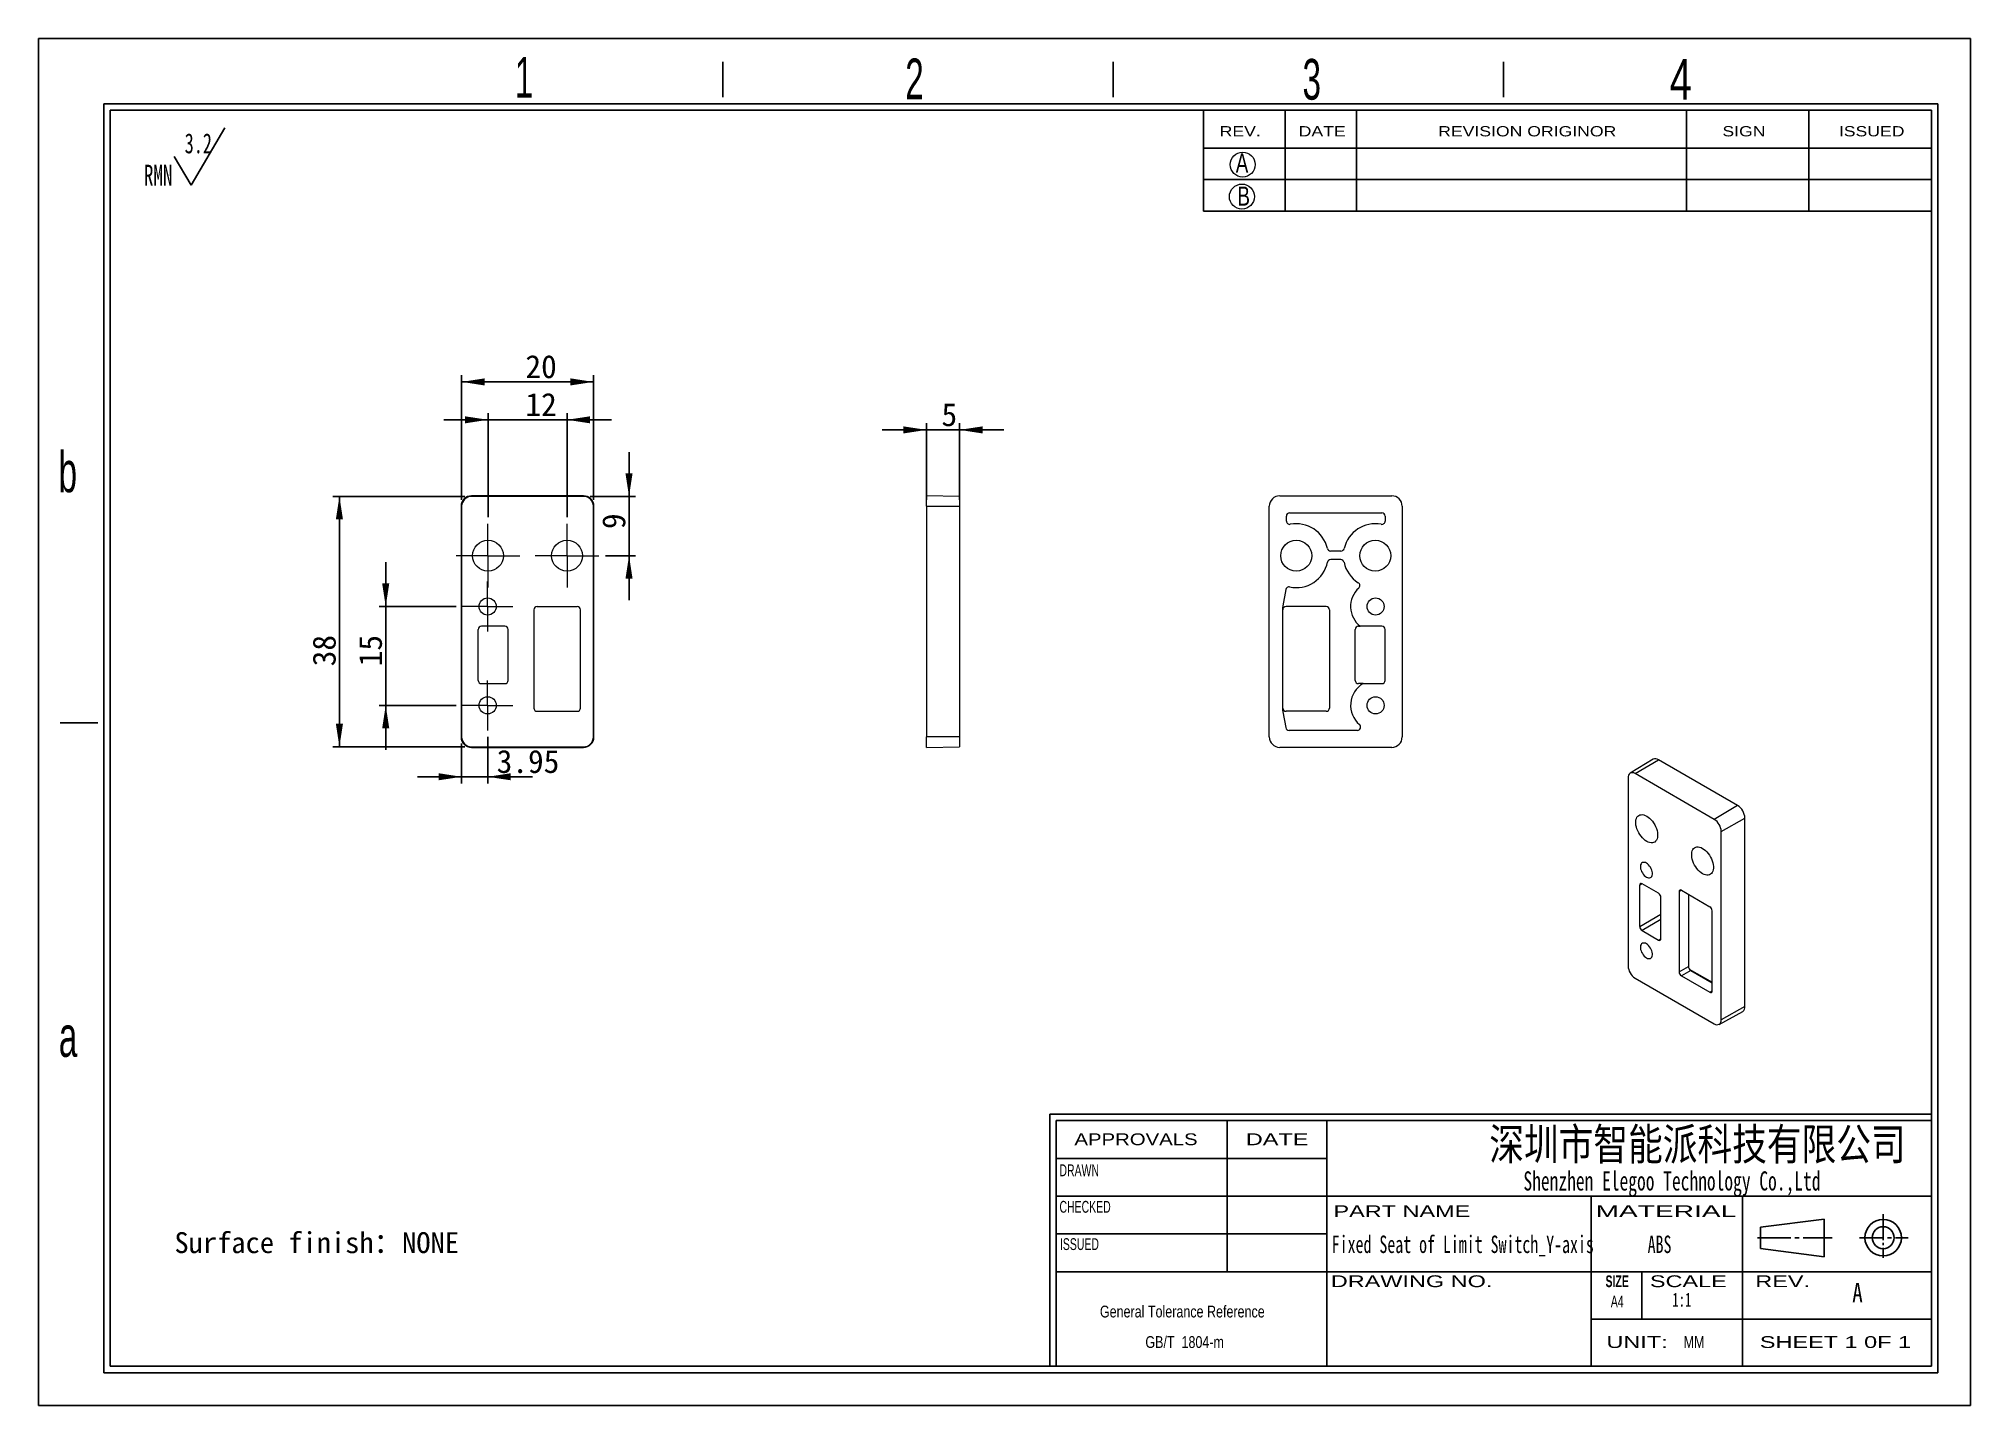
# Model space of a CAD drawing. Header units: millimetres. Extents: x 2 to 295, y 1 to 209.
import ezdxf

# ---------------------------------------------------------------- set-up
doc = ezdxf.new("R2010")
doc.units = ezdxf.units.MM
doc.linetypes.add('CENTER', pattern=[10.16, 6.35, -1.27, 1.27, -1.27])
doc.layers.add('DIM', color=5, linetype='Continuous')
doc.layers.add('SLD-0', color=179, linetype='Continuous')
doc.layers.add('中心线', color=1, linetype='CENTER', lineweight=15)
doc.styles.add('SLDTEXTSTYLE0', font='SIMSUN.TTC', dxfattribs={"width": 0.67})
doc.styles.add('SLDTEXTSTYLE1', font='SIMSUN.TTC', dxfattribs={"width": 0.67})
doc.styles.add('SLDTEXTSTYLE10', font='ARIAL.TTF', dxfattribs={"width": 1.7064})
doc.styles.add('SLDTEXTSTYLE11', font='SIMSUN.TTC', dxfattribs={"width": 0.8, "bigfont": 'bigfont'})
doc.styles.add('SLDTEXTSTYLE12', font='SIMSUN.TTC', dxfattribs={"width": 0.8})
doc.styles.add('SLDTEXTSTYLE13', font='SIMKAI.TTF', dxfattribs={"width": 0.67})
doc.styles.add('SLDTEXTSTYLE14', font='SIMSUN.TTC')
doc.styles.add('SLDTEXTSTYLE2', font='SIMSUN.TTC', dxfattribs={"bigfont": 'bigfont'})
doc.styles.add('SLDTEXTSTYLE3', font='ARIAL.TTF', dxfattribs={"width": 0.63516})
doc.styles.add('SLDTEXTSTYLE4', font='GOTHIC.TTF', dxfattribs={"width": 0.7304})
doc.styles.add('SLDTEXTSTYLE5', font='GOTHIC.TTF', dxfattribs={"width": 0.61171})
doc.styles.add('SLDTEXTSTYLE6', font='ARIALBD.TTF', dxfattribs={"width": 0.63516})
doc.styles.add('SLDTEXTSTYLE7', font='ARIAL.TTF', dxfattribs={"width": 1.422})
doc.styles.add('SLDTEXTSTYLE8', font='ARIAL.TTF', dxfattribs={"width": 0.7584})
doc.styles.add('SLDTEXTSTYLE9', font='ARIAL.TTF', dxfattribs={"width": 1.2324})
doc.dimstyles.new('SLDDIMSTYLE0', dxfattribs={"dimtxt": 3.5, "dimasz": 3.5, "dimexe": 0, "dimexo": 0.0625, "dimgap": 0.875, "dimtad": 2, "dimrnd": 1e-09, "dimzin": 12, "dimdsep": 46, "dimtxsty": 'SLDTEXTSTYLE0', "dimsah": 1, "dimcen": 0.09, "dimadec": 0, "dimazin": 3, "dimtfac": 1, "dimtmove": 0, "dimatfit": 0, "dimfxl": 0, "dimfrac": 2, "dimtolj": 1, "dimtzin": 12, "dimarcsym": 0})
doc.dimstyles.new('SLDDIMSTYLE1', dxfattribs={"dimtxt": 3.5, "dimasz": 3.5, "dimexe": 0, "dimexo": 0.0625, "dimgap": 0.875, "dimtad": 2, "dimrnd": 1e-09, "dimzin": 12, "dimdsep": 46, "dimtxsty": 'SLDTEXTSTYLE0', "dimsah": 1, "dimcen": 0.09, "dimadec": 0, "dimazin": 3, "dimtfac": 1, "dimtofl": 0, "dimtmove": 0, "dimatfit": 3, "dimfxl": 0, "dimfrac": 2, "dimtolj": 1, "dimtzin": 12, "dimarcsym": 0})

# ---------------------------------------------------------------- blocks, each defined once
blk = doc.blocks.new('SW_NOTE_0')
at = {"layer": 'SLD-0', "color": 0}
for q in [(12.27, 9.26), (4.6, 4.92)]:
    blk.add_line((7.16, 0.59), q, dxfattribs=at)
at = {"layer": 'SLD-0', "color": 0, "attachment_point": 1, "style": 'SLDTEXTSTYLE0'}
for s, insert, char_height in [('3.2', (6.19, 8.45), 3.032), ('RMN', (0, 3.69), 3.175)]:
    blk.add_mtext(s, dxfattribs=dict(at, insert=insert, char_height=char_height))
blk = doc.blocks.new('SW_NOTE_1')
at = {"layer": 'SLD-0', "color": 0, "char_height": 1.7927, "attachment_point": 2, "style": 'SLDTEXTSTYLE8'}
for s, insert in [('General Tolerance Reference ', (13.02, 2.31)), (' GB/T  1804-m', (13.11, -2.32))]:
    blk.add_mtext(s, dxfattribs=dict(at, insert=insert))
blk = doc.blocks.new('_D')
at = {"layer": 'DIM'}
for p, q in [((70.04, 150.84), (63.31, 150.84)), ((70.04, 136.07), (70.04, 151.84)), ((70.04, 150.84), (82.04, 150.84)), ((82.04, 136.07), (82.04, 151.84)), ((82.04, 150.84), (88.77, 150.84))]:
    blk.add_line(p, q, dxfattribs=at)
for points in [[(70.04, 150.84), (66.54, 151.37), (66.54, 150.3)], [(82.04, 150.84), (85.54, 150.3), (85.54, 151.37)]]:
    blk.add_solid(points, dxfattribs=at)
at = {"layer": 'DIM', "insert": (75.72, 154.91), "char_height": 3.5, "attachment_point": 1, "style": 'SLDTEXTSTYLE14'}
blk.add_mtext('12', dxfattribs=at)
blk = doc.blocks.new('_D_1')
at = {"layer": 'DIM'}
for p, q in [((54.51, 122.51), (54.51, 129.24)), ((65.19, 122.51), (53.51, 122.51)), ((54.51, 122.51), (54.51, 107.51)), ((65.19, 107.51), (53.51, 107.51)), ((54.51, 107.51), (54.51, 100.77))]:
    blk.add_line(p, q, dxfattribs=at)
for points in [[(54.51, 122.51), (55.05, 126.01), (53.97, 126.01)], [(54.51, 107.51), (53.97, 104.01), (55.05, 104.01)]]:
    blk.add_solid(points, dxfattribs=at)
at = {"layer": 'DIM', "insert": (50.43, 113.43), "char_height": 3.5, "attachment_point": 1, "rotation": 90, "style": 'SLDTEXTSTYLE14'}
blk.add_mtext('15', dxfattribs=at)
blk = doc.blocks.new('_D_2')
at = {"layer": 'DIM'}
for p, q in [((66.54, 139.22), (46.48, 139.22)), ((47.48, 139.22), (47.48, 101.22)), ((66.54, 101.22), (46.48, 101.22))]:
    blk.add_line(p, q, dxfattribs=at)
for points in [[(47.48, 139.22), (46.94, 135.72), (48.02, 135.72)], [(47.48, 101.22), (48.02, 104.72), (46.94, 104.72)]]:
    blk.add_solid(points, dxfattribs=at)
at = {"layer": 'DIM', "insert": (43.41, 113.43), "char_height": 3.5, "attachment_point": 1, "rotation": 90, "style": 'SLDTEXTSTYLE14'}
blk.add_mtext('38', dxfattribs=at)
blk = doc.blocks.new('_D_3')
at = {"layer": 'DIM'}
for p, q in [((66.04, 138.72), (66.04, 157.59)), ((66.04, 156.59), (86.04, 156.59)), ((86.04, 138.72), (86.04, 157.59))]:
    blk.add_line(p, q, dxfattribs=at)
for points in [[(66.04, 156.59), (69.54, 156.05), (69.54, 157.13)], [(86.04, 156.59), (82.54, 157.13), (82.54, 156.05)]]:
    blk.add_solid(points, dxfattribs=at)
at = {"layer": 'DIM', "insert": (75.72, 160.66), "char_height": 3.5, "attachment_point": 1, "style": 'SLDTEXTSTYLE14'}
blk.add_mtext('20', dxfattribs=at)
blk = doc.blocks.new('_D_4')
at = {"layer": 'DIM'}
for p, q in [((69.99, 102.71), (69.99, 95.67)), ((66.04, 101.72), (66.04, 95.67)), ((66.04, 96.67), (59.31, 96.67)), ((69.99, 96.67), (66.04, 96.67)), ((69.99, 96.67), (76.79, 96.67))]:
    blk.add_line(p, q, dxfattribs=at)
for points in [[(66.04, 96.67), (62.54, 97.21), (62.54, 96.14)], [(69.99, 96.67), (73.49, 96.14), (73.49, 97.21)]]:
    blk.add_solid(points, dxfattribs=at)
at = {"layer": 'DIM', "insert": (71.35, 100.75), "char_height": 3.5, "attachment_point": 1, "style": 'SLDTEXTSTYLE14'}
blk.add_mtext('3.95', dxfattribs=at)
blk = doc.blocks.new('_D_5')
at = {"layer": 'DIM'}
for p, q in [((91.45, 139.22), (91.45, 145.95)), ((85.54, 139.22), (92.45, 139.22)), ((91.45, 139.22), (91.45, 130.22)), ((87.89, 130.22), (92.45, 130.22)), ((91.45, 130.22), (91.45, 123.49))]:
    blk.add_line(p, q, dxfattribs=at)
for points in [[(91.45, 139.22), (91.99, 142.72), (90.91, 142.72)], [(91.45, 130.22), (90.91, 126.72), (91.99, 126.72)]]:
    blk.add_solid(points, dxfattribs=at)
at = {"layer": 'DIM', "insert": (87.38, 134.26), "char_height": 3.5, "attachment_point": 1, "rotation": 90, "style": 'SLDTEXTSTYLE14'}
blk.add_mtext('9', dxfattribs=at)
blk = doc.blocks.new('SW_CENTERMARKSYMBOL_0')
at = {"layer": '中心线', "color": 0}
for p, q in [((0, 2.5), (0, 4.85)), ((-2.5, 0), (-4.85, 0)), ((0, 0), (-2.5, 0)), ((0, 0), (0, 2.5)), ((0, 0), (0, -2.5)), ((0, 0), (2.5, 0)), ((2.5, 0), (4.85, 0)), ((0, -2.5), (0, -4.85))]:
    blk.add_line(p, q, dxfattribs=at)
blk = doc.blocks.new('SW_CENTERMARKSYMBOL_1')
at = {"layer": '中心线', "color": 0}
for p, q in [((0, 2.5), (0, 4.85)), ((-2.5, 0), (-4.85, 0)), ((0, 0), (-2.5, 0)), ((0, 0), (0, 2.5)), ((0, 0), (0, -2.5)), ((0, 0), (2.5, 0)), ((2.5, 0), (4.85, 0)), ((0, -2.5), (0, -4.85))]:
    blk.add_line(p, q, dxfattribs=at)
blk = doc.blocks.new('SW_CENTERMARKSYMBOL_2')
at = {"layer": '中心线', "color": 0}
for p, q in [((0, 2.5), (0, 3.8)), ((-2.5, 0), (-3.8, 0)), ((0, 0), (-2.5, 0)), ((0, 0), (0, 2.5)), ((0, 0), (0, -2.5)), ((0, 0), (2.5, 0)), ((2.5, 0), (3.8, 0)), ((0, -2.5), (0, -3.8))]:
    blk.add_line(p, q, dxfattribs=at)
blk = doc.blocks.new('SW_CENTERMARKSYMBOL_3')
at = {"layer": '中心线', "color": 0}
for p, q in [((0, 2.5), (0, 3.8)), ((-2.5, 0), (-3.8, 0)), ((0, 0), (-2.5, 0)), ((0, 0), (0, 2.5)), ((0, 0), (0, -2.5)), ((0, 0), (2.5, 0)), ((2.5, 0), (3.8, 0)), ((0, -2.5), (0, -3.8))]:
    blk.add_line(p, q, dxfattribs=at)
blk = doc.blocks.new('SW_CENTERMARKSYMBOL_4')
at = {"layer": '中心线', "color": 0}
for p, q in [((0, 2.5), (0, 4.85)), ((-2.5, 0), (-4.85, 0)), ((0, 0), (-2.5, 0)), ((0, 0), (0, 2.5)), ((0, 0), (0, -2.5)), ((0, 0), (2.5, 0)), ((2.5, 0), (4.85, 0)), ((0, -2.5), (0, -4.85))]:
    blk.add_line(p, q, dxfattribs=at)
blk = doc.blocks.new('SW_CENTERMARKSYMBOL_5')
at = {"layer": '中心线', "color": 0}
for p, q in [((0, 2.5), (0, 4.85)), ((-2.5, 0), (-4.85, 0)), ((0, 0), (-2.5, 0)), ((0, 0), (0, 2.5)), ((0, 0), (0, -2.5)), ((0, 0), (2.5, 0)), ((2.5, 0), (4.85, 0)), ((0, -2.5), (0, -4.85))]:
    blk.add_line(p, q, dxfattribs=at)
blk = doc.blocks.new('SW_CENTERMARKSYMBOL_6')
at = {"layer": '中心线', "color": 0}
for p, q in [((0, 2.5), (0, 3.8)), ((-2.5, 0), (-3.8, 0)), ((0, 0), (-2.5, 0)), ((0, 0), (0, 2.5)), ((0, 0), (0, -2.5)), ((0, 0), (2.5, 0)), ((2.5, 0), (3.8, 0)), ((0, -2.5), (0, -3.8))]:
    blk.add_line(p, q, dxfattribs=at)
blk = doc.blocks.new('SW_CENTERMARKSYMBOL_7')
at = {"layer": '中心线', "color": 0}
for p, q in [((0, 2.5), (0, 3.8)), ((-2.5, 0), (-3.8, 0)), ((0, 0), (-2.5, 0)), ((0, 0), (0, 2.5)), ((0, 0), (0, -2.5)), ((0, 0), (2.5, 0)), ((2.5, 0), (3.8, 0)), ((0, -2.5), (0, -3.8))]:
    blk.add_line(p, q, dxfattribs=at)
blk = doc.blocks.new('_D_6')
at = {"layer": 'DIM'}
for p, q in [((136.62, 138.72), (136.62, 150.31)), ((141.62, 138.72), (141.62, 150.31)), ((136.62, 149.31), (129.89, 149.31)), ((136.62, 149.31), (141.62, 149.31)), ((141.62, 149.31), (148.35, 149.31))]:
    blk.add_line(p, q, dxfattribs=at)
for points in [[(136.62, 149.31), (133.12, 149.84), (133.12, 148.77)], [(141.62, 149.31), (145.12, 148.77), (145.12, 149.84)]]:
    blk.add_solid(points, dxfattribs=at)
at = {"layer": 'DIM', "insert": (138.89, 153.38), "char_height": 3.5, "attachment_point": 1, "style": 'SLDTEXTSTYLE14'}
blk.add_mtext('5', dxfattribs=at)

msp = doc.modelspace()

# ---------------------------------------------------------------- linework, layer by layer
at = {"color": 7, "linetype": 'Continuous', "lineweight": 15}
for p, q in [((67.538, 139.218), (67.538, 139.306)), ((84.538, 139.306), (67.538, 139.306)), ((84.538, 139.218), (67.538, 139.218)), ((84.538, 139.306), (84.538, 139.218)), ((141.619, 139.218), (136.619, 139.306)), ((136.619, 137.718), (136.619, 139.306)), ((141.619, 139.218), (141.619, 137.718)), ((190.254, 139.306), (207.254, 139.306)), ((65.951, 137.718), (66.038, 137.718)), ((65.951, 137.718), (65.951, 102.718)), ((66.038, 137.718), (66.038, 102.718)), ((86.038, 102.718), (86.038, 137.718)), ((86.038, 137.718), (86.125, 137.718)), ((86.125, 102.718), (86.125, 137.718)), ((136.619, 137.718), (141.619, 137.718)), ((136.619, 137.718), (136.619, 102.718)), ((141.619, 137.718), (141.619, 102.718)), ((188.666, 102.718), (188.666, 137.718)), ((191.254, 135.474), (191.254, 136.218)), ((191.754, 136.718), (205.754, 136.718)), ((206.254, 136.218), (206.254, 135.474)), ((208.841, 137.718), (208.841, 102.718)), ((199.542, 130.927), (197.965, 130.927)), ((199.516, 129.627), (197.991, 129.627)), ((191.159, 125.071), (190.719, 122.592)), ((76.988, 122.005), (76.988, 107.105)), ((77.488, 122.505), (83.588, 122.505)), ((84.088, 107.105), (84.088, 122.005)), ((190.704, 106.7), (190.704, 122.417)), ((197.304, 122.505), (191.204, 122.505)), ((197.804, 122.005), (197.804, 107.105)), ((68.538, 111.305), (68.538, 119.005)), ((72.588, 119.505), (69.038, 119.505)), ((73.088, 111.305), (73.088, 119.005)), ((201.704, 111.305), (201.704, 119.005)), ((202.204, 119.505), (202.471, 119.505)), ((205.754, 119.505), (202.471, 119.505)), ((206.254, 111.305), (206.254, 119.005)), ((69.038, 110.805), (72.588, 110.805)), ((202.92, 110.805), (202.204, 110.805)), ((202.92, 110.805), (205.754, 110.805)), ((77.488, 106.605), (83.588, 106.605)), ((190.721, 106.513), (191.176, 104.125)), ((197.304, 106.605), (191.204, 106.605)), ((66.038, 102.718), (65.951, 102.718)), ((86.125, 102.718), (86.038, 102.718)), ((141.619, 102.718), (136.619, 102.718)), ((136.619, 101.131), (136.619, 102.718)), ((141.619, 102.718), (141.619, 101.218)), ((202.032, 103.718), (191.668, 103.718)), ((67.538, 101.131), (67.538, 101.218)), ((67.538, 101.218), (84.538, 101.218)), ((67.538, 101.131), (84.538, 101.131)), ((84.538, 101.218), (84.538, 101.131)), ((136.619, 101.131), (141.619, 101.218)), ((207.254, 101.131), (190.254, 101.131)), ((246.93, 99.338), (243.438, 97.222)), ((244.197, 97.153), (247.733, 99.266)), ((256.218, 90.214), (244.197, 97.153)), ((259.754, 92.326), (247.733, 99.266)), ((243.137, 96.541), (243.137, 67.962)), ((259.754, 92.326), (256.218, 90.214)), ((257.279, 88.377), (260.876, 90.382)), ((257.279, 59.798), (257.279, 88.377)), ((260.876, 61.803), (260.876, 90.382)), ((244.904, 73.953), (244.904, 80.24)), ((247.768, 78.995), (245.258, 80.445)), ((250.879, 79.241), (250.879, 67.074)), ((251.233, 79.445), (255.546, 76.955)), ((248.122, 72.096), (248.122, 78.383)), ((252.294, 78.833), (252.294, 67.891)), ((255.9, 64.176), (255.9, 76.342)), ((245.258, 73.341), (247.768, 71.892)), ((250.879, 67.074), (252.294, 67.891)), ((252.424, 67.499), (255.9, 65.492)), ((244.197, 66.125), (256.218, 59.185)), ((252.647, 67.278), (251.233, 66.462)), ((251.233, 66.462), (255.546, 63.972)), ((252.647, 67.278), (255.9, 65.401)), ((260.876, 61.803), (257.279, 59.798)), ((256.959, 59.106), (260.537, 61.071))]:
    msp.add_line(p, q, dxfattribs=at)
at = {"color": 8, "linetype": 'Continuous', "lineweight": 15}
for p, q in [((245.258, 80.445), (244.904, 80.24)), ((250.879, 79.241), (251.233, 79.445)), ((244.904, 73.953), (248.122, 75.81)), ((248.122, 74.994), (245.258, 73.341)), ((247.768, 71.892), (248.122, 72.096)), ((255.546, 63.972), (255.9, 64.176))]:
    msp.add_line(p, q, dxfattribs=at)
at = {"color": 7, "linetype": 'Continuous', "lineweight": 15, "flags": 128}
for points in [[(245.965, 86.865), (245.739, 87.014), (245.517, 87.195), (245.303, 87.406), (245.102, 87.643), (244.916, 87.901), (244.751, 88.175), (244.608, 88.461), (244.49, 88.753), (244.399, 89.045), (244.338, 89.333), (244.307, 89.61), (244.307, 89.872), (244.338, 90.114), (244.399, 90.33), (244.49, 90.518), (244.608, 90.674), (244.751, 90.795), (244.916, 90.878), (245.102, 90.922), (245.303, 90.926), (245.517, 90.89), (245.739, 90.816), (245.965, 90.703), (246.191, 90.554), (246.413, 90.373), (246.627, 90.162), (246.828, 89.925), (247.014, 89.667), (247.18, 89.393), (247.323, 89.107), (247.441, 88.815), (247.531, 88.523), (247.592, 88.235), (247.623, 87.958), (247.623, 87.696), (247.592, 87.454), (247.531, 87.237), (247.441, 87.049), (247.323, 86.894), (247.18, 86.773), (247.014, 86.69), (246.828, 86.646), (246.627, 86.642), (246.413, 86.677), (246.191, 86.752), (245.965, 86.865)], [(254.45, 81.967), (254.224, 82.115), (254.002, 82.297), (253.788, 82.508), (253.587, 82.744), (253.402, 83.002), (253.236, 83.277), (253.093, 83.563), (252.975, 83.854), (252.885, 84.147), (252.823, 84.434), (252.793, 84.712), (252.793, 84.973), (252.823, 85.215), (252.885, 85.432), (252.975, 85.62), (253.093, 85.776), (253.236, 85.896), (253.402, 85.979), (253.587, 86.023), (253.788, 86.028), (254.002, 85.992), (254.224, 85.917), (254.45, 85.804), (254.677, 85.656), (254.899, 85.474), (255.112, 85.263), (255.314, 85.027), (255.499, 84.769), (255.665, 84.494), (255.808, 84.208), (255.926, 83.917), (256.016, 83.624), (256.077, 83.337), (256.108, 83.059), (256.108, 82.797), (256.077, 82.556), (256.016, 82.339), (255.926, 82.151), (255.808, 81.995), (255.665, 81.875), (255.499, 81.792), (255.314, 81.748), (255.112, 81.743), (254.899, 81.779), (254.677, 81.854), (254.45, 81.967)], [(245.93, 81.445), (246.099, 81.365), (246.262, 81.325), (246.414, 81.325), (246.549, 81.364), (246.663, 81.443), (246.753, 81.558), (246.814, 81.705), (246.845, 81.88), (246.845, 82.076), (246.814, 82.286), (246.753, 82.505), (246.663, 82.723), (246.549, 82.933), (246.414, 83.13), (246.262, 83.305), (246.099, 83.452), (245.93, 83.568), (245.761, 83.647), (245.598, 83.688), (245.446, 83.688), (245.31, 83.648), (245.196, 83.57), (245.107, 83.455), (245.046, 83.307), (245.014, 83.133), (245.014, 82.937), (245.046, 82.726), (245.107, 82.508), (245.196, 82.29), (245.31, 82.079), (245.446, 81.883), (245.598, 81.708), (245.761, 81.56), (245.93, 81.445)], [(245.93, 69.197), (246.099, 69.117), (246.262, 69.077), (246.414, 69.076), (246.549, 69.116), (246.663, 69.195), (246.753, 69.31), (246.814, 69.457), (246.845, 69.632), (246.845, 69.828), (246.814, 70.038), (246.753, 70.256), (246.663, 70.475), (246.549, 70.685), (246.414, 70.881), (246.262, 71.056), (246.099, 71.204), (245.93, 71.32), (245.761, 71.399), (245.598, 71.44), (245.446, 71.44), (245.31, 71.4), (245.196, 71.321), (245.107, 71.206), (245.046, 71.059), (245.014, 70.885), (245.014, 70.689), (245.046, 70.478), (245.107, 70.26), (245.196, 70.042), (245.31, 69.831), (245.446, 69.635), (245.598, 69.46), (245.761, 69.312), (245.93, 69.197)]]:
    msp.add_lwpolyline(points, dxfattribs=at)
at = {"color": 7, "linetype": 'Continuous', "lineweight": 15}
for centre, radius in [((70.038, 130.218), 2.35), ((82.038, 130.218), 2.35), ((192.754, 130.218), 2.35), ((204.754, 130.218), 2.35), ((69.988, 122.505), 1.3), ((204.804, 122.505), 1.3), ((69.988, 107.505), 1.3), ((204.804, 107.505), 1.3)]:
    msp.add_circle(centre, radius, dxfattribs=at)
for centre, radius, start, end in [((67.538, 137.718), 1.587, 90, 180), ((67.538, 137.718), 1.5, 90, 180), ((84.538, 137.718), 1.587, 0, 90), ((84.538, 137.718), 1.5, 0, 90), ((190.254, 137.718), 1.587, 90, 180), ((207.254, 137.718), 1.587, 0, 90), ((191.754, 136.218), 0.5, 90, 180), ((191.754, 135.474), 0.5, 180, 280.77285), ((192.754, 130.218), 4.85, 13.06173, 100.77285), ((204.754, 130.218), 4.85, 79.22715, 166.93827), ((205.754, 135.474), 0.5, 259.22715, 0), ((205.754, 136.218), 0.5, 0, 90), ((192.754, 130.218), 4.85, 258.10554, 348.23455), ((197.965, 131.427), 0.5, 193.06173, 270), ((197.991, 129.127), 0.5, 90, 168.23455), ((199.516, 129.127), 0.5, 11.76545, 90), ((199.542, 131.427), 0.5, 270, 346.93827), ((204.754, 130.218), 4.85, 191.76545, 237.8963), ((191.651, 124.983), 0.5, 78.10554, 169.94166), ((204.804, 122.505), 3.8, 132.28777, 232.13635), ((201.91, 125.686), 0.5, 312.28777, 57.8963), ((77.488, 122.005), 0.5, 90, 180), ((83.588, 122.005), 0.5, 360, 90), ((191.704, 122.417), 1, 169.94166, 180), ((191.204, 122.005), 0.5, 90, 180), ((197.304, 122.005), 0.5, 360, 90), ((69.038, 119.005), 0.5, 90, 180), ((72.588, 119.005), 0.5, 0, 90), ((202.204, 119.005), 0.5, 90, 180), ((205.754, 119.005), 0.5, 0, 90), ((69.038, 111.305), 0.5, 180, 270), ((72.588, 111.305), 0.5, 270, 0), ((204.804, 107.505), 3.8, 119.72433, 229.85632), ((202.204, 111.305), 0.5, 180, 270), ((205.754, 111.305), 0.5, 270, 0), ((77.488, 107.105), 0.5, 180, 270), ((83.588, 107.105), 0.5, 270, 0), ((191.204, 107.105), 0.5, 180, 270), ((191.704, 106.7), 1, 180, 190.78594), ((197.304, 107.105), 0.5, 270, 0), ((67.538, 102.718), 1.587, 180, 270), ((67.538, 102.718), 1.5, 180, 270), ((84.538, 102.718), 1.5, 270, 0), ((84.538, 102.718), 1.587, 270, 0), ((190.254, 102.718), 1.587, 180, 270), ((191.668, 104.218), 0.5, 190.78594, 270), ((202.032, 104.218), 0.5, 270, 49.85632), ((207.254, 102.718), 1.587, 270, 0), ((243.787, 96.64), 0.657, 51.32581, 188.68494), ((247.27, 98.622), 0.793, 54.25258, 115.38767), ((258.45, 90.277), 2.429, 2.4764, 57.5236), ((254.986, 88.278), 2.295, 2.4763, 57.5237), ((245.12, 80.275), 0.218, 50.79671, 189.21404), ((251.095, 79.276), 0.218, 50.79671, 189.21404), ((247.354, 78.348), 0.768, 2.60548, 57.39452), ((255.132, 76.308), 0.768, 2.60548, 57.39452), ((245.672, 73.988), 0.768, 182.60548, 237.39452), ((247.906, 72.061), 0.218, 230.79671, 9.21404), ((245.43, 68.061), 2.295, 182.4763, 237.5237), ((253.061, 67.926), 0.768, 182.60548, 237.39452), ((251.647, 67.109), 0.768, 182.60548, 237.39452), ((255.684, 64.141), 0.218, 230.79671, 9.21404), ((260.108, 61.714), 0.773, 303.7294, 6.63215), ((256.629, 59.699), 0.657, 231.32581, 8.68494)]:
    msp.add_arc(centre, radius, start, end, dxfattribs=at)
at = {"layer": 'SLD-0'}
for p, q in [((1.812, 208.674), (295.107, 208.674)), ((1.812, 1.294), (1.812, 208.674)), ((295.107, 208.674), (295.107, 1.294)), ((12.675, 7.219), (12.675, 197.811)), ((12.675, 197.811), (289.181, 197.811)), ((252.017, 197.811), (252.017, 182.514)), ((270.599, 197.811), (270.599, 182.514)), ((289.181, 197.811), (289.181, 7.219)), ((289.181, 7.219), (12.675, 7.219)), ((295.107, 1.294), (1.812, 1.294))]:
    msp.add_line(p, q, dxfattribs=at)
at = {"layer": 'SLD-0', "color": 6, "linetype": 'Continuous'}
for p, q in [((105.701, 199.786), (105.701, 205.169)), ((164.952, 199.786), (164.952, 205.169)), ((224.204, 199.786), (224.204, 205.169)), ((11.687, 6.231), (11.687, 198.799)), ((11.687, 198.799), (290.169, 198.799)), ((290.169, 198.799), (290.169, 6.231)), ((10.805, 104.853), (5.068, 104.853)), ((290.169, 6.231), (11.687, 6.231))]:
    msp.add_line(p, q, dxfattribs=at)
at = {"layer": 'SLD-0', "color": 179, "linetype": 'Continuous'}
for p, q in [((178.659, 197.811), (178.659, 182.514)), ((191.05, 197.811), (191.05, 182.514)), ((201.886, 197.811), (201.886, 182.514)), ((178.659, 192.074), (289.181, 192.074)), ((178.659, 187.294), (289.181, 187.294)), ((178.659, 182.514), (289.181, 182.514)), ((289.181, 45.462), (155.33, 45.462)), ((155.33, 45.462), (155.33, 7.219)), ((289.181, 44.506), (156.286, 44.506)), ((156.286, 44.506), (156.286, 7.219)), ((182.281, 44.506), (182.281, 21.56)), ((197.398, 44.506), (197.398, 7.219)), ((197.398, 38.77), (156.286, 38.77)), ((289.181, 33.033), (156.286, 33.033)), ((237.553, 33.033), (237.553, 7.219)), ((260.499, 7.219), (260.499, 33.033)), ((263.255, 28.354), (272.888, 29.538)), ((272.888, 23.846), (272.888, 29.538)), ((281.869, 26.35), (281.869, 30.316)), ((197.398, 27.297), (156.286, 27.297)), ((262.786, 26.733), (267.83, 26.733)), ((263.255, 25.106), (263.255, 28.354)), ((268.461, 26.733), (269.091, 26.733)), ((269.722, 26.733), (274.136, 26.733)), ((281.869, 26.733), (278.268, 26.733)), ((282.5, 26.733), (283.13, 26.733)), ((283.761, 26.733), (285.653, 26.733)), ((263.255, 25.106), (272.888, 23.846)), ((281.869, 25.966), (281.869, 25.583)), ((281.869, 25.2), (281.869, 23.667)), ((289.181, 21.56), (156.286, 21.56)), ((245.202, 21.56), (245.202, 14.39)), ((237.553, 14.39), (289.181, 14.39))]:
    msp.add_line(p, q, dxfattribs=at)
at = {"layer": 'SLD-0', "lineweight": 0}
for centre in [(184.622, 189.564), (184.499, 184.715)]:
    msp.add_circle(centre, 1.894, dxfattribs=at)
at = {"layer": 'SLD-0', "color": 179, "linetype": 'Continuous'}
for radius in [2.771, 1.669]:
    msp.add_circle((281.869, 26.733), radius, dxfattribs=at)

# ---------------------------------------------------------------- block references
at = {"layer": 'SLD-0'}
msp.add_blockref('SW_NOTE_0', (17.795, 185.858), dxfattribs=at)
at = {"layer": 'SLD-0', "color": 179}
msp.add_blockref('SW_NOTE_1', (162.438, 14.111), dxfattribs=at)
at = {"layer": '中心线'}
for name, p in [('SW_CENTERMARKSYMBOL_1', (70.038, 130.218)), ('SW_CENTERMARKSYMBOL_5', (70.038, 130.218)), ('SW_CENTERMARKSYMBOL_0', (82.038, 130.218)), ('SW_CENTERMARKSYMBOL_4', (82.038, 130.218)), ('SW_CENTERMARKSYMBOL_3', (69.988, 122.505)), ('SW_CENTERMARKSYMBOL_7', (69.988, 122.505)), ('SW_CENTERMARKSYMBOL_2', (69.988, 107.505)), ('SW_CENTERMARKSYMBOL_6', (69.988, 107.505))]:
    msp.add_blockref(name, p, dxfattribs=at)

# ---------------------------------------------------------------- texts
at = {"color": 7, "linetype": 'Continuous', "lineweight": 0, "attachment_point": 1}
for s, insert, char_height, style in [('Surface finish\\M+18146NONE', (22.432, 27.57), 3.175, 'SLDTEXTSTYLE2'), ('Fixed Seat of Limit Switch_Y-axis', (198.143, 27.053), 2.64583, 'SLDTEXTSTYLE1'), ('ABS', (246.107, 27.053), 2.6458, 'SLDTEXTSTYLE1'), ('1:1', (249.855, 18.387), 2.1167, 'SLDTEXTSTYLE0')]:
    msp.add_mtext(s, dxfattribs=dict(at, insert=insert, char_height=char_height, style=style))
at = {"layer": 'SLD-0'}
for s, insert, char_height, attachment_point, style in [('1', (74.111, 205.899), 6.172, 1, 'SLDTEXTSTYLE5'), ('2', (133.388, 205.655), 6.172, 1, 'SLDTEXTSTYLE5'), ('3', (193.707, 205.593), 6.172, 1, 'SLDTEXTSTYLE5'), ('4', (249.441, 205.587), 6.172, 1, 'SLDTEXTSTYLE4'), ('A', (183.578, 191.252), 2.903, 1, 'SLDTEXTSTYLE4'), ('B', (183.832, 186.237), 2.903, 1, 'SLDTEXTSTYLE4'), ('b', (4.835, 146.019), 6.172, 1, 'SLDTEXTSTYLE5'), ('a', (4.88, 60.351), 6.172, 1, 'SLDTEXTSTYLE5'), ('\\M+1905B圳\\M+18E73\\M+19271\\M+1945C\\M+19468\\M+189C8\\M+18B5A\\M+1974C\\M+18CC0\\M+18CF6\\M+18E69', (253.676, 43.337), 4.82808, 2, 'SLDTEXTSTYLE11'), ('A', (277.178, 19.854), 2.91, 1, 'SLDTEXTSTYLE12')]:
    msp.add_mtext(s, dxfattribs=dict(at, insert=insert, char_height=char_height, attachment_point=attachment_point, style=style))
at = {"layer": 'SLD-0', "color": 179}
for s, insert, char_height, attachment_point, style in [('REV.', (181.129, 195.4), 1.5536, 1, 'SLDTEXTSTYLE9'), ('DATE', (193.126, 195.4), 1.5536, 1, 'SLDTEXTSTYLE9'), ('REVISION ORIGINOR', (214.308, 195.4), 1.55363, 1, 'SLDTEXTSTYLE9'), ('SIGN', (257.466, 195.4), 1.5536, 1, 'SLDTEXTSTYLE9'), ('ISSUED', (275.148, 195.4), 1.5536, 1, 'SLDTEXTSTYLE9'), ('APPROVALS', (168.427, 42.563), 1.7927, 2, 'SLDTEXTSTYLE9'), ('DATE', (189.85, 42.563), 1.7927, 2, 'SLDTEXTSTYLE7'), ('DRAWN', (159.804, 37.853), 1.7927, 2, 'SLDTEXTSTYLE3'), ('Shenzhen Elegoo Technology Co.,Ltd', (249.798, 36.8), 2.91042, 2, 'SLDTEXTSTYLE13'), ('CHECKED', (160.696, 32.315), 1.7927, 2, 'SLDTEXTSTYLE3'), ('PART NAME', (208.794, 31.645), 1.7927, 2, 'SLDTEXTSTYLE7'), ('MATERIAL', (248.88, 31.645), 1.7927, 2, 'SLDTEXTSTYLE10'), ('ISSUED', (159.837, 26.654), 1.7927, 2, 'SLDTEXTSTYLE3'), ('DRAWING NO.', (210.268, 21.022), 1.79265, 2, 'SLDTEXTSTYLE7'), ('SIZE', (241.479, 21.022), 1.7927, 2, 'SLDTEXTSTYLE6'), ('SCALE', (252.289, 21.022), 1.7927, 2, 'SLDTEXTSTYLE7'), ('REV.', (266.61, 21.022), 1.7927, 2, 'SLDTEXTSTYLE7'), ('A4', (241.49, 17.953), 1.7927, 2, 'SLDTEXTSTYLE3'), ('UNIT:', (244.499, 11.791), 1.7927, 2, 'SLDTEXTSTYLE7'), ('MM', (253.161, 11.791), 1.7927, 2, 'SLDTEXTSTYLE8'), ('SHEET 1 0F 1', (274.62, 11.791), 1.79265, 2, 'SLDTEXTSTYLE7')]:
    msp.add_mtext(s, dxfattribs=dict(at, insert=insert, char_height=char_height, attachment_point=attachment_point, style=style))

# ---------------------------------------------------------------- dimensions: what is measured, and where the dimension line sits
at = {"layer": 'DIM'}
for base, p1, p2, dimstyle, picture, middle in [((86.038, 156.59), (66.038, 137.718), (86.038, 137.718), 'SLDDIMSTYLE1', '_D_3', (77.086, 156.59)), ((82.038, 150.835), (70.038, 135.068), (82.038, 135.068), 'SLDDIMSTYLE0', '_D', (77.086, 150.835)), ((141.619, 149.306), (136.619, 137.718), (141.619, 137.718), 'SLDDIMSTYLE0', '_D_6', (139.575, 149.306)), ((66.038, 96.674), (69.988, 103.705), (66.038, 102.718), 'SLDDIMSTYLE0', '_D_4', (74.073, 96.674))]:
    dim = msp.add_linear_dim(base=base, p1=p1, p2=p2, dimstyle=dimstyle, dxfattribs=at)
    dim.commit()
    dim.dimension.update_dxf_attribs({"geometry": picture, "text_midpoint": middle, "dimtype": 160})
for base, p1, p2, dimstyle, picture, middle in [((91.448, 130.218), (84.538, 139.218), (86.888, 130.218), 'SLDDIMSTYLE0', '_D_5', (91.448, 134.945)), ((47.481, 101.218), (67.538, 139.218), (67.538, 101.218), 'SLDDIMSTYLE1', '_D_2', (47.481, 114.793)), ((54.507, 107.505), (66.188, 122.505), (66.188, 107.505), 'SLDDIMSTYLE0', '_D_1', (54.507, 114.793))]:
    dim = msp.add_linear_dim(base=base, p1=p1, p2=p2, angle=90, dimstyle=dimstyle, dxfattribs=at)
    dim.commit()
    dim.dimension.update_dxf_attribs({"geometry": picture, "text_midpoint": middle, "dimtype": 160})

doc.saveas('drawing.dxf')
